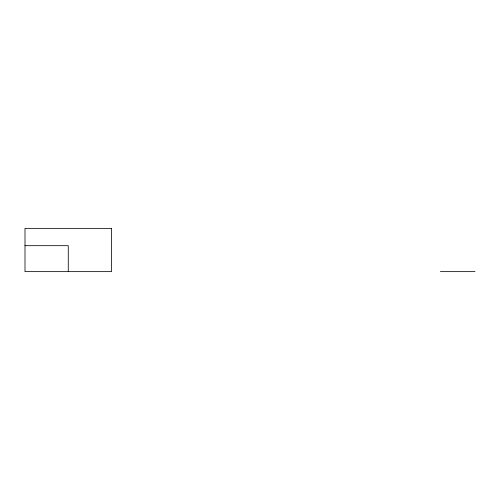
<?xml version="1.0" encoding="UTF-8"?>
<svg xmlns="http://www.w3.org/2000/svg" width="500" height="500" viewBox="0 0 500 500"><rect width="100%" height="100%" fill="white"/><g stroke="black" fill="none" stroke-linecap="round" stroke-linejoin="round"><path stroke-width="0.75" d="M25 245.675L68.269 245.675L68.269 271.637M440.387 271.637L475 271.637M111.538 228.363L25 228.363L25 271.637L111.538 271.637L111.538 228.363"/></g></svg>
